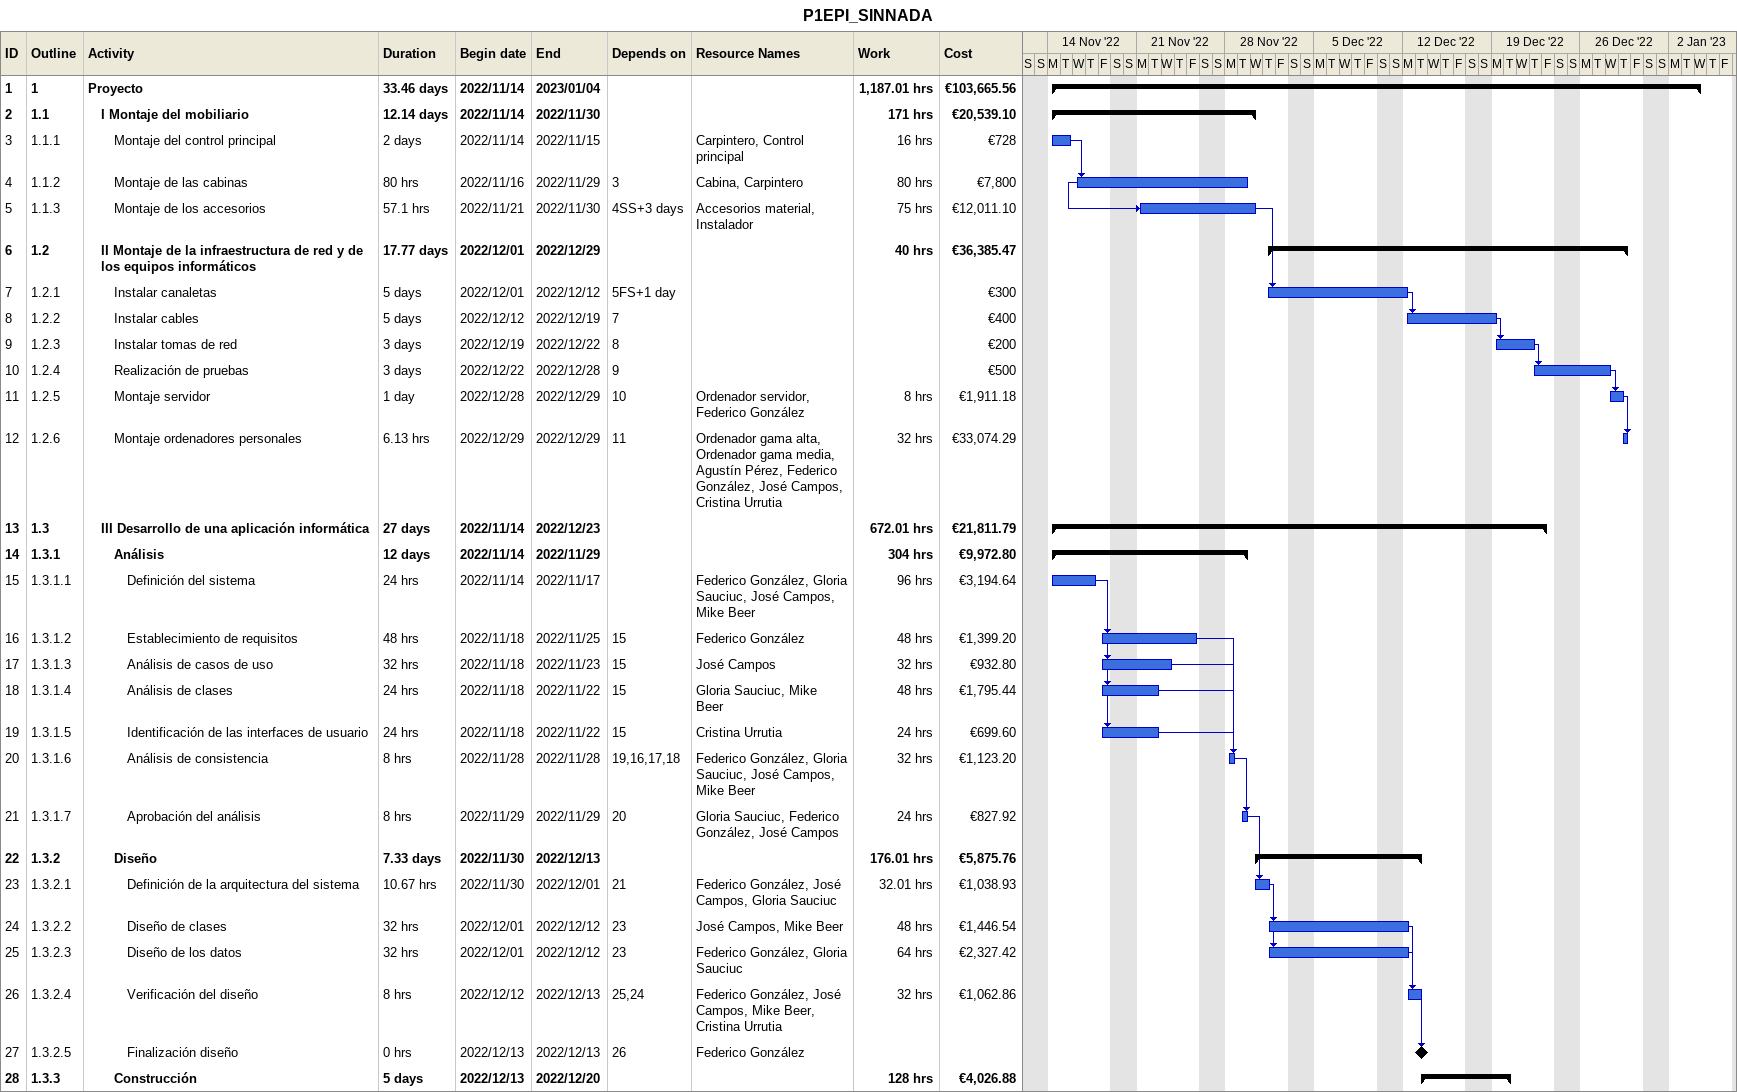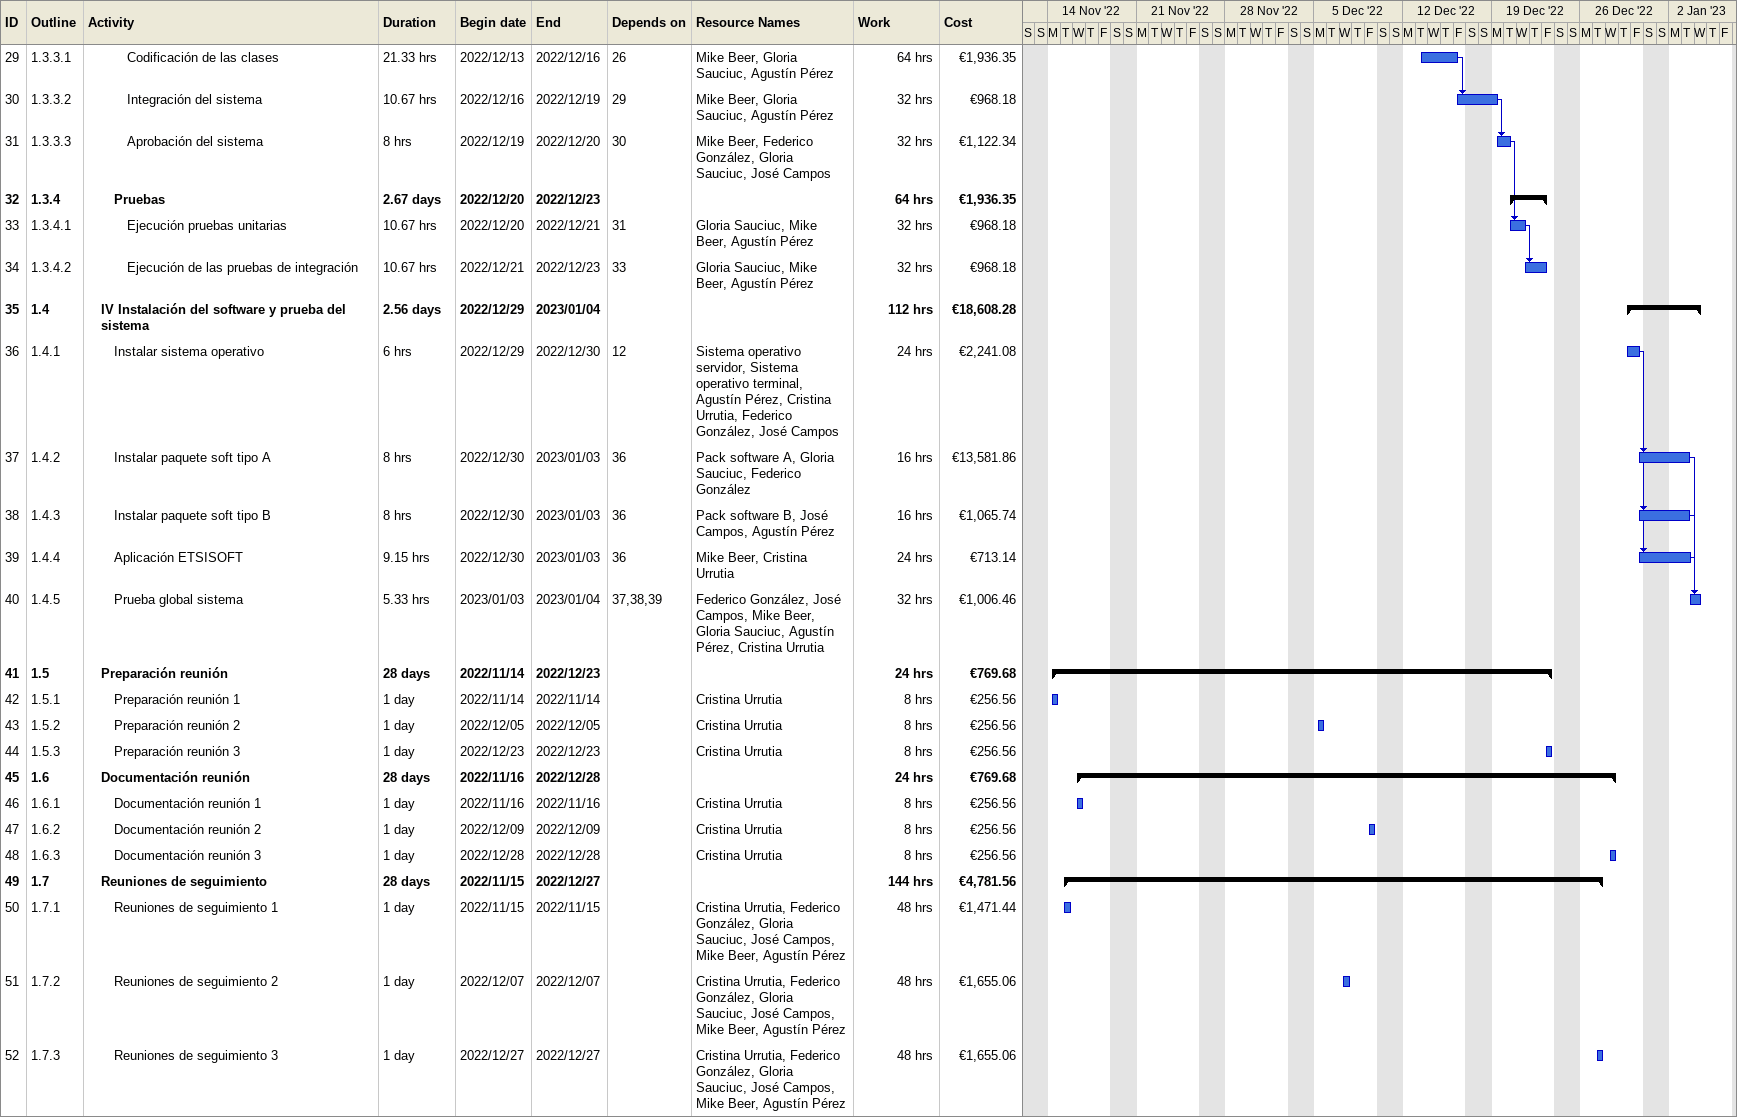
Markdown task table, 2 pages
P1EPI_SINNADA

| ID | WBS | Task | Duration | Start | Finish | Predecessors | Resources | Work (h) | Cost (€) |
|---|---|---|---|---|---|---|---|---|---|
| 1 | 1 | **Proyecto** | 33.46d | 2022-11-14 | 2023-01-04 |  |  | 1187.01 | 103665.56 |
| 2 | 1.1 | **I Montaje del mobiliario** | 12.14d | 2022-11-14 | 2022-11-30 |  |  | 171 | 20539.10 |
| 3 | 1.1.1 | Montaje del control principal | 2d | 2022-11-14 | 2022-11-15 |  | Carpintero, Control principal | 16 | 728 |
| 4 | 1.1.2 | Montaje de las cabinas | 80h | 2022-11-16 | 2022-11-29 | 3 | Cabina, Carpintero | 80 | 7800 |
| 5 | 1.1.3 | Montaje de los accesorios | 57.1h | 2022-11-21 | 2022-11-30 | 4SS+3d | Accesorios material, Instalador | 75 | 12011.10 |
| 6 | 1.2 | **II Montaje de la infraestructura de red y de los equipos informáticos** | 17.77d | 2022-12-01 | 2022-12-29 |  |  | 40 | 36385.47 |
| 7 | 1.2.1 | Instalar canaletas | 5d | 2022-12-01 | 2022-12-12 | 5FS+1d |  |  | 300 |
| 8 | 1.2.2 | Instalar cables | 5d | 2022-12-12 | 2022-12-19 | 7 |  |  | 400 |
| 9 | 1.2.3 | Instalar tomas de red | 3d | 2022-12-19 | 2022-12-22 | 8 |  |  | 200 |
| 10 | 1.2.4 | Realización de pruebas | 3d | 2022-12-22 | 2022-12-28 | 9 |  |  | 500 |
| 11 | 1.2.5 | Montaje servidor | 1d | 2022-12-28 | 2022-12-29 | 10 | Ordenador servidor, Federico González | 8 | 1911.18 |
| 12 | 1.2.6 | Montaje ordenadores personales | 6.13h | 2022-12-29 | 2022-12-29 | 11 | Ordenador gama alta, Ordenador gama media, Agustín Pérez, Federico González, José Campos, Cristina Urrutia | 32 | 33074.29 |
| 13 | 1.3 | **III Desarrollo de una aplicación informática** | 27d | 2022-11-14 | 2022-12-23 |  |  | 672.01 | 21811.79 |
| 14 | 1.3.1 | **Análisis** | 12d | 2022-11-14 | 2022-11-29 |  |  | 304 | 9972.80 |
| 15 | 1.3.1.1 | Definición del sistema | 24h | 2022-11-14 | 2022-11-17 |  | Federico González, Gloria Sauciuc, José Campos, Mike Beer | 96 | 3194.64 |
| 16 | 1.3.1.2 | Establecimiento de requisitos | 48h | 2022-11-18 | 2022-11-25 | 15 | Federico González | 48 | 1399.20 |
| 17 | 1.3.1.3 | Análisis de casos de uso | 32h | 2022-11-18 | 2022-11-23 | 15 | José Campos | 32 | 932.80 |
| 18 | 1.3.1.4 | Análisis de clases | 24h | 2022-11-18 | 2022-11-22 | 15 | Gloria Sauciuc, Mike Beer | 48 | 1795.44 |
| 19 | 1.3.1.5 | Identificación de las interfaces de usuario | 24h | 2022-11-18 | 2022-11-22 | 15 | Cristina Urrutia | 24 | 699.60 |
| 20 | 1.3.1.6 | Análisis de consistencia | 8h | 2022-11-28 | 2022-11-28 | 19, 16, 17, 18 | Federico González, Gloria Sauciuc, José Campos, Mike Beer | 32 | 1123.20 |
| 21 | 1.3.1.7 | Aprobación del análisis | 8h | 2022-11-29 | 2022-11-29 | 20 | Gloria Sauciuc, Federico González, José Campos | 24 | 827.92 |
| 22 | 1.3.2 | **Diseño** | 7.33d | 2022-11-30 | 2022-12-13 |  |  | 176.01 | 5875.76 |
| 23 | 1.3.2.1 | Definición de la arquitectura del sistema | 10.67h | 2022-11-30 | 2022-12-01 | 21 | Federico González, José Campos, Gloria Sauciuc | 32.01 | 1038.93 |
| 24 | 1.3.2.2 | Diseño de clases | 32h | 2022-12-01 | 2022-12-12 | 23 | José Campos, Mike Beer | 48 | 1446.54 |
| 25 | 1.3.2.3 | Diseño de los datos | 32h | 2022-12-01 | 2022-12-12 | 23 | Federico González, Gloria Sauciuc | 64 | 2327.42 |
| 26 | 1.3.2.4 | Verificación del diseño | 8h | 2022-12-12 | 2022-12-13 | 25, 24 | Federico González, José Campos, Mike Beer, Cristina Urrutia | 32 | 1062.86 |
| 27 | 1.3.2.5 | Finalización diseño | 0h | 2022-12-13 | 2022-12-13 | 26 | Federico González |  |  |
| 28 | 1.3.3 | **Construcción** | 5d | 2022-12-13 | 2022-12-20 |  |  | 128 | 4026.88 |
| 29 | 1.3.3.1 | Codificación de las clases | 21.33h | 2022-12-13 | 2022-12-16 | 26 | Mike Beer, Gloria Sauciuc, Agustín Pérez | 64 | 1936.35 |
| 30 | 1.3.3.2 | Integración del sistema | 10.67h | 2022-12-16 | 2022-12-19 | 29 | Mike Beer, Gloria Sauciuc, Agustín Pérez | 32 | 968.18 |
| 31 | 1.3.3.3 | Aprobación del sistema | 8h | 2022-12-19 | 2022-12-20 | 30 | Mike Beer, Federico González, Gloria Sauciuc, José Campos | 32 | 1122.34 |
| 32 | 1.3.4 | **Pruebas** | 2.67d | 2022-12-20 | 2022-12-23 |  |  | 64 | 1936.35 |
| 33 | 1.3.4.1 | Ejecución pruebas unitarias | 10.67h | 2022-12-20 | 2022-12-21 | 31 | Gloria Sauciuc, Mike Beer, Agustín Pérez | 32 | 968.18 |
| 34 | 1.3.4.2 | Ejecución de las pruebas de integración | 10.67h | 2022-12-21 | 2022-12-23 | 33 | Gloria Sauciuc, Mike Beer, Agustín Pérez | 32 | 968.18 |
| 35 | 1.4 | **IV Instalación del software y prueba del sistema** | 2.56d | 2022-12-29 | 2023-01-04 |  |  | 112 | 18608.28 |
| 36 | 1.4.1 | Instalar sistema operativo | 6h | 2022-12-29 | 2022-12-30 | 12 | Sistema operativo servidor, Sistema operativo terminal, Agustín Pérez, Cristina Urrutia, Federico González, José Campos | 24 | 2241.08 |
| 37 | 1.4.2 | Instalar paquete soft tipo A | 8h | 2022-12-30 | 2023-01-03 | 36 | Pack software A, Gloria Sauciuc, Federico González | 16 | 13581.86 |
| 38 | 1.4.3 | Instalar paquete soft tipo B | 8h | 2022-12-30 | 2023-01-03 | 36 | Pack software B, José Campos, Agustín Pérez | 16 | 1065.74 |
| 39 | 1.4.4 | Aplicación ETSISOFT | 9.15h | 2022-12-30 | 2023-01-03 | 36 | Mike Beer, Cristina Urrutia | 24 | 713.14 |
| 40 | 1.4.5 | Prueba global sistema | 5.33h | 2023-01-03 | 2023-01-04 | 37, 38, 39 | Federico González, José Campos, Mike Beer, Gloria Sauciuc, Agustín Pérez, Cristina Urrutia | 32 | 1006.46 |
| 41 | 1.5 | **Preparación reunión** | 28d | 2022-11-14 | 2022-12-23 |  |  | 24 | 769.68 |
| 42 | 1.5.1 | Preparación reunión 1 | 1d | 2022-11-14 | 2022-11-14 |  | Cristina Urrutia | 8 | 256.56 |
| 43 | 1.5.2 | Preparación reunión 2 | 1d | 2022-12-05 | 2022-12-05 |  | Cristina Urrutia | 8 | 256.56 |
| 44 | 1.5.3 | Preparación reunión 3 | 1d | 2022-12-23 | 2022-12-23 |  | Cristina Urrutia | 8 | 256.56 |
| 45 | 1.6 | **Documentación reunión** | 28d | 2022-11-16 | 2022-12-28 |  |  | 24 | 769.68 |
| 46 | 1.6.1 | Documentación reunión 1 | 1d | 2022-11-16 | 2022-11-16 |  | Cristina Urrutia | 8 | 256.56 |
| 47 | 1.6.2 | Documentación reunión 2 | 1d | 2022-12-09 | 2022-12-09 |  | Cristina Urrutia | 8 | 256.56 |
| 48 | 1.6.3 | Documentación reunión 3 | 1d | 2022-12-28 | 2022-12-28 |  | Cristina Urrutia | 8 | 256.56 |
| 49 | 1.7 | **Reuniones de seguimiento** | 28d | 2022-11-15 | 2022-12-27 |  |  | 144 | 4781.56 |
| 50 | 1.7.1 | Reuniones de seguimiento 1 | 1d | 2022-11-15 | 2022-11-15 |  | Cristina Urrutia, Federico González, Gloria Sauciuc, José Campos, Mike Beer, Agustín Pérez | 48 | 1471.44 |
| 51 | 1.7.2 | Reuniones de seguimiento 2 | 1d | 2022-12-07 | 2022-12-07 |  | Cristina Urrutia, Federico González, Gloria Sauciuc, José Campos, Mike Beer, Agustín Pérez | 48 | 1655.06 |
| 52 | 1.7.3 | Reuniones de seguimiento 3 | 1d | 2022-12-27 | 2022-12-27 |  | Cristina Urrutia, Federico González, Gloria Sauciuc, José Campos, Mike Beer, Agustín Pérez | 48 | 1655.06 |
